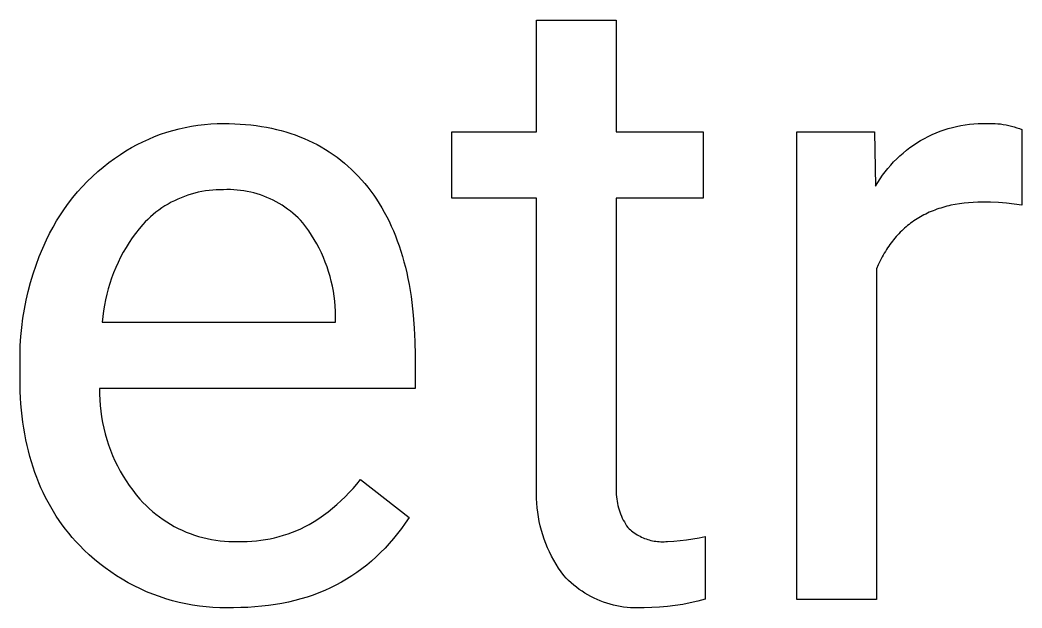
# Model space of a CAD drawing. Header units: millimetres. Extents: x 4001 to 9794, y -321 to 3726.
# Drawn here: x 9543.4 to 9609.6, y 190.9 to 229.7 of the extents above; entities that cross this region are included whole.
import ezdxf

# ---------------------------------------------------------------- set-up
doc = ezdxf.new("R2010")
doc.units = ezdxf.units.MM
doc.header["$MEASUREMENT"] = 0
doc.layers.add('Domyślny', color=7, linetype='Continuous', true_color=0x000000)

msp = doc.modelspace()

# ---------------------------------------------------------------- linework, layer by layer
at = {"layer": 'Domyślny'}
for p, q in [((9577.525, 222.312), (9577.525, 229.688)), ((9577.525, 229.688), (9582.784, 229.688)), ((9582.784, 229.688), (9582.784, 222.312)), ((9552.698, 222.146), (9553.099, 222.281)), ((9553.099, 222.281), (9553.505, 222.403)), ((9553.505, 222.403), (9553.915, 222.51)), ((9553.915, 222.51), (9554.328, 222.603)), ((9554.328, 222.603), (9554.744, 222.682)), ((9554.744, 222.682), (9555.163, 222.746)), ((9555.163, 222.746), (9555.584, 222.796)), ((9555.584, 222.796), (9556.006, 222.832)), ((9556.006, 222.832), (9556.429, 222.852)), ((9556.429, 222.852), (9556.853, 222.858)), ((9556.853, 222.858), (9557.225, 222.855)), ((9557.225, 222.855), (9557.592, 222.843)), ((9557.592, 222.843), (9557.954, 222.824)), ((9557.954, 222.824), (9558.311, 222.797)), ((9558.311, 222.797), (9558.662, 222.762)), ((9558.662, 222.762), (9559.008, 222.719)), ((9559.008, 222.719), (9559.349, 222.669)), ((9559.349, 222.669), (9559.684, 222.611)), ((9559.684, 222.611), (9560.015, 222.545)), ((9560.015, 222.545), (9560.34, 222.472)), ((9560.34, 222.472), (9560.66, 222.391)), ((9560.66, 222.391), (9560.975, 222.302)), ((9560.975, 222.302), (9561.284, 222.205)), ((9571.929, 217.941), (9571.929, 222.312)), ((9571.929, 222.312), (9577.525, 222.312)), ((9582.784, 222.312), (9588.52, 222.312)), ((9588.52, 222.312), (9588.52, 217.941)), ((9594.709, 191.443), (9594.709, 222.312)), ((9594.709, 222.312), (9599.823, 222.312)), ((9599.823, 222.312), (9599.908, 218.727)), ((9603.898, 222.243), (9604.163, 222.347)), ((9604.163, 222.347), (9604.432, 222.442)), ((9604.432, 222.442), (9604.704, 222.527)), ((9604.704, 222.527), (9604.979, 222.603)), ((9604.979, 222.603), (9605.256, 222.669)), ((9605.256, 222.669), (9605.535, 222.726)), ((9605.535, 222.726), (9605.816, 222.773)), ((9605.816, 222.773), (9606.099, 222.81)), ((9606.099, 222.81), (9606.383, 222.837)), ((9606.383, 222.837), (9606.667, 222.854)), ((9606.667, 222.854), (9606.952, 222.861)), ((9606.952, 222.861), (9607.237, 222.858)), ((9607.237, 222.858), (9607.421, 222.865)), ((9607.421, 222.865), (9607.604, 222.865)), ((9607.604, 222.865), (9607.788, 222.859)), ((9607.788, 222.859), (9607.971, 222.847)), ((9607.971, 222.847), (9608.153, 222.828)), ((9608.153, 222.828), (9608.335, 222.803)), ((9608.335, 222.803), (9608.516, 222.772)), ((9608.516, 222.772), (9608.695, 222.734)), ((9608.695, 222.734), (9608.874, 222.69)), ((9608.874, 222.69), (9609.05, 222.64)), ((9609.05, 222.64), (9609.225, 222.583)), ((9609.225, 222.583), (9609.397, 222.521)), ((9609.397, 222.521), (9609.568, 222.453)), ((9609.568, 222.453), (9609.568, 217.467)), ((9551.146, 221.468), (9551.525, 221.657)), ((9551.525, 221.657), (9551.91, 221.833)), ((9551.91, 221.833), (9552.301, 221.996)), ((9552.301, 221.996), (9552.698, 222.146)), ((9561.284, 222.205), (9561.589, 222.101)), ((9561.589, 222.101), (9561.888, 221.989)), ((9561.888, 221.989), (9562.182, 221.869)), ((9562.182, 221.869), (9562.47, 221.741)), ((9562.47, 221.741), (9562.754, 221.606)), ((9602.634, 221.587), (9602.877, 221.736)), ((9602.877, 221.736), (9603.126, 221.876)), ((9603.126, 221.876), (9603.379, 222.007)), ((9603.379, 222.007), (9603.636, 222.13)), ((9603.636, 222.13), (9603.898, 222.243)), ((9550.051, 220.822), (9550.409, 221.05)), ((9550.409, 221.05), (9550.774, 221.265)), ((9550.774, 221.265), (9551.146, 221.468)), ((9562.754, 221.606), (9563.032, 221.463)), ((9563.032, 221.463), (9563.305, 221.312)), ((9563.305, 221.312), (9563.573, 221.153)), ((9563.573, 221.153), (9563.835, 220.987)), ((9563.835, 220.987), (9564.092, 220.813)), ((9601.717, 220.911), (9601.937, 221.092)), ((9601.937, 221.092), (9602.164, 221.265)), ((9602.164, 221.265), (9602.396, 221.43)), ((9602.396, 221.43), (9602.634, 221.587)), ((9549.279, 220.278), (9549.661, 220.557)), ((9549.661, 220.557), (9550.051, 220.822)), ((9564.092, 220.813), (9564.344, 220.632)), ((9564.344, 220.632), (9564.591, 220.442)), ((9564.591, 220.442), (9564.833, 220.245)), ((9600.903, 220.114), (9601.096, 220.324)), ((9601.096, 220.324), (9601.296, 220.527)), ((9601.296, 220.527), (9601.503, 220.723)), ((9601.503, 220.723), (9601.717, 220.911)), ((9548.197, 219.364), (9548.547, 219.681)), ((9548.547, 219.681), (9548.908, 219.986)), ((9548.908, 219.986), (9549.279, 220.278)), ((9564.833, 220.245), (9565.069, 220.04)), ((9565.069, 220.04), (9565.301, 219.827)), ((9565.301, 219.827), (9565.527, 219.607)), ((9600.369, 219.446), (9600.539, 219.675)), ((9600.539, 219.675), (9600.717, 219.898)), ((9600.717, 219.898), (9600.903, 220.114)), ((9547.53, 218.694), (9547.858, 219.035)), ((9547.858, 219.035), (9548.197, 219.364)), ((9565.527, 219.607), (9565.747, 219.379)), ((9565.747, 219.379), (9565.963, 219.143)), ((9565.963, 219.143), (9566.173, 218.9)), ((9599.908, 218.727), (9600.054, 218.972)), ((9600.054, 218.972), (9600.207, 219.212)), ((9600.207, 219.212), (9600.369, 219.446)), ((9546.912, 217.98), (9547.215, 218.343)), ((9547.215, 218.343), (9547.53, 218.694)), ((9555.187, 218.321), (9554.954, 218.265)), ((9555.422, 218.369), (9555.187, 218.321)), ((9555.658, 218.409), (9555.422, 218.369)), ((9555.896, 218.441), (9555.658, 218.409)), ((9556.135, 218.465), (9555.896, 218.441)), ((9556.374, 218.481), (9556.135, 218.465)), ((9556.613, 218.488), (9556.374, 218.481)), ((9556.853, 218.488), (9556.613, 218.488)), ((9557.078, 218.494), (9556.853, 218.488)), ((9557.304, 218.493), (9557.078, 218.494)), ((9557.529, 218.484), (9557.304, 218.493)), ((9557.753, 218.468), (9557.529, 218.484)), ((9557.977, 218.444), (9557.753, 218.468)), ((9558.2, 218.412), (9557.977, 218.444)), ((9558.422, 218.373), (9558.2, 218.412)), ((9558.643, 218.327), (9558.422, 218.373)), ((9558.861, 218.272), (9558.643, 218.327)), ((9566.173, 218.9), (9566.377, 218.649)), ((9566.377, 218.649), (9566.575, 218.391)), ((9566.575, 218.391), (9566.767, 218.127)), ((9546.621, 217.608), (9546.912, 217.98)), ((9553.395, 217.656), (9553.185, 217.539)), ((9553.608, 217.765), (9553.395, 217.656)), ((9553.825, 217.867), (9553.608, 217.765)), ((9554.045, 217.962), (9553.825, 217.867)), ((9554.268, 218.049), (9554.045, 217.962)), ((9554.494, 218.129), (9554.268, 218.049)), ((9554.723, 218.201), (9554.494, 218.129)), ((9554.954, 218.265), (9554.723, 218.201)), ((9559.078, 218.211), (9558.861, 218.272)), ((9559.293, 218.142), (9559.078, 218.211)), ((9559.505, 218.066), (9559.293, 218.142)), ((9559.714, 217.982), (9559.505, 218.066)), ((9559.92, 217.892), (9559.714, 217.982)), ((9560.124, 217.795), (9559.92, 217.892)), ((9560.323, 217.691), (9560.124, 217.795)), ((9560.519, 217.58), (9560.323, 217.691)), ((9566.767, 218.127), (9566.952, 217.856)), ((9566.952, 217.856), (9567.13, 217.579)), ((9577.525, 217.941), (9571.929, 217.941)), ((9577.525, 199.019), (9577.525, 217.941)), ((9588.52, 217.941), (9582.784, 217.941)), ((9582.784, 217.941), (9582.784, 198.947)), ((9606.348, 217.651), (9606.041, 217.629)), ((9606.661, 217.664), (9606.348, 217.651)), ((9606.981, 217.668), (9606.661, 217.664)), ((9607.501, 217.662), (9606.981, 217.668)), ((9608.019, 217.64), (9607.501, 217.662)), ((9546.08, 216.833), (9546.344, 217.225)), ((9546.344, 217.225), (9546.621, 217.608)), ((9552.391, 217.003), (9552.205, 216.852)), ((9552.583, 217.147), (9552.391, 217.003)), ((9552.779, 217.284), (9552.583, 217.147)), ((9552.98, 217.415), (9552.779, 217.284)), ((9553.185, 217.539), (9552.98, 217.415)), ((9560.712, 217.462), (9560.519, 217.58)), ((9560.9, 217.338), (9560.712, 217.462)), ((9561.083, 217.208), (9560.9, 217.338)), ((9561.263, 217.071), (9561.083, 217.208)), ((9561.437, 216.929), (9561.263, 217.071)), ((9567.13, 217.579), (9567.302, 217.295)), ((9567.302, 217.295), (9567.468, 217.004)), ((9567.468, 217.004), (9567.627, 216.707)), ((9603.449, 216.996), (9603.329, 216.941)), ((9603.571, 217.049), (9603.449, 216.996)), ((9603.695, 217.099), (9603.571, 217.049)), ((9603.82, 217.148), (9603.695, 217.099)), ((9603.946, 217.194), (9603.82, 217.148)), ((9604.075, 217.238), (9603.946, 217.194)), ((9604.205, 217.28), (9604.075, 217.238)), ((9604.336, 217.32), (9604.205, 217.28)), ((9604.469, 217.357), (9604.336, 217.32)), ((9604.604, 217.393), (9604.469, 217.357)), ((9604.741, 217.426), (9604.604, 217.393)), ((9604.879, 217.457), (9604.741, 217.426)), ((9605.159, 217.513), (9604.879, 217.457)), ((9605.447, 217.561), (9605.159, 217.513)), ((9605.741, 217.599), (9605.447, 217.561)), ((9606.041, 217.629), (9605.741, 217.599)), ((9608.537, 217.599), (9608.019, 217.64)), ((9609.054, 217.542), (9608.537, 217.599)), ((9609.568, 217.467), (9609.054, 217.542)), ((9545.593, 216.023), (9545.83, 216.432)), ((9545.83, 216.432), (9546.08, 216.833)), ((9551.678, 216.364), (9551.513, 216.189)), ((9551.848, 216.532), (9551.678, 216.364)), ((9552.024, 216.695), (9551.848, 216.532)), ((9552.205, 216.852), (9552.024, 216.695)), ((9561.607, 216.781), (9561.437, 216.929)), ((9561.771, 216.627), (9561.607, 216.781)), ((9561.93, 216.467), (9561.771, 216.627)), ((9562.084, 216.302), (9561.93, 216.467)), ((9567.627, 216.707), (9567.779, 216.403)), ((9567.779, 216.403), (9567.925, 216.092)), ((9602.321, 216.351), (9602.217, 216.274)), ((9602.426, 216.425), (9602.321, 216.351)), ((9602.533, 216.497), (9602.426, 216.425)), ((9602.642, 216.567), (9602.533, 216.497)), ((9602.753, 216.635), (9602.642, 216.567)), ((9602.865, 216.7), (9602.753, 216.635)), ((9602.978, 216.764), (9602.865, 216.7)), ((9603.094, 216.825), (9602.978, 216.764)), ((9603.211, 216.884), (9603.094, 216.825)), ((9603.329, 216.941), (9603.211, 216.884)), ((9545.371, 215.606), (9545.593, 216.023)), ((9551.274, 215.902), (9551.045, 215.608)), ((9551.513, 216.189), (9551.274, 215.902)), ((9562.287, 216.039), (9562.084, 216.302)), ((9562.481, 215.768), (9562.287, 216.039)), ((9562.666, 215.492), (9562.481, 215.768)), ((9567.925, 216.092), (9568.065, 215.775)), ((9568.065, 215.775), (9568.198, 215.45)), ((9601.534, 215.68), (9601.443, 215.586)), ((9601.627, 215.771), (9601.534, 215.68)), ((9601.721, 215.86), (9601.627, 215.771)), ((9601.817, 215.947), (9601.721, 215.86)), ((9601.914, 216.032), (9601.817, 215.947)), ((9602.014, 216.115), (9601.914, 216.032)), ((9602.114, 216.196), (9602.014, 216.115)), ((9602.217, 216.274), (9602.114, 216.196)), ((9544.917, 214.631), (9545.164, 215.182)), ((9545.164, 215.182), (9545.371, 215.606)), ((9550.616, 214.996), (9550.418, 214.68)), ((9550.825, 215.306), (9550.616, 214.996)), ((9551.045, 215.608), (9550.825, 215.306)), ((9562.841, 215.209), (9562.666, 215.492)), ((9563.007, 214.92), (9562.841, 215.209)), ((9568.198, 215.45), (9568.325, 215.12)), ((9568.325, 215.12), (9568.445, 214.782)), ((9601.013, 215.086), (9600.931, 214.979)), ((9601.095, 215.19), (9601.013, 215.086)), ((9601.18, 215.292), (9601.095, 215.19)), ((9601.266, 215.392), (9601.18, 215.292)), ((9601.354, 215.49), (9601.266, 215.392)), ((9601.443, 215.586), (9601.354, 215.49)), ((9544.688, 214.073), (9544.917, 214.631)), ((9550.23, 214.357), (9550.053, 214.029)), ((9550.418, 214.68), (9550.23, 214.357)), ((9563.163, 214.627), (9563.007, 214.92)), ((9563.309, 214.328), (9563.163, 214.627)), ((9568.445, 214.782), (9568.558, 214.438)), ((9568.558, 214.438), (9568.665, 214.087)), ((9600.549, 214.415), (9600.478, 214.296)), ((9600.622, 214.532), (9600.549, 214.415)), ((9600.697, 214.647), (9600.622, 214.532)), ((9600.774, 214.76), (9600.697, 214.647)), ((9600.852, 214.871), (9600.774, 214.76)), ((9600.931, 214.979), (9600.852, 214.871)), ((9544.477, 213.508), (9544.688, 214.073)), ((9549.887, 213.694), (9549.732, 213.354)), ((9550.053, 214.029), (9549.887, 213.694)), ((9563.445, 214.024), (9563.309, 214.328)), ((9563.571, 213.716), (9563.445, 214.024)), ((9563.686, 213.404), (9563.571, 213.716)), ((9568.665, 214.087), (9568.766, 213.73)), ((9568.766, 213.73), (9568.86, 213.366)), ((9600.208, 213.797), (9600.083, 213.534)), ((9600.34, 214.05), (9600.208, 213.797)), ((9600.408, 214.174), (9600.34, 214.05)), ((9600.478, 214.296), (9600.408, 214.174)), ((9544.285, 212.936), (9544.477, 213.508)), ((9549.732, 213.354), (9549.589, 213.009)), ((9563.791, 213.088), (9563.686, 213.404)), ((9563.885, 212.769), (9563.791, 213.088)), ((9568.86, 213.366), (9568.948, 212.995)), ((9600.083, 213.534), (9599.964, 213.263)), ((9599.964, 213.263), (9599.964, 191.443)), ((9543.957, 211.775), (9544.112, 212.358)), ((9544.112, 212.358), (9544.285, 212.936)), ((9549.458, 212.66), (9549.338, 212.306)), ((9549.589, 213.009), (9549.458, 212.66)), ((9563.968, 212.446), (9563.885, 212.769)), ((9564.04, 212.122), (9563.968, 212.446)), ((9568.948, 212.995), (9569.029, 212.618)), ((9569.029, 212.618), (9569.103, 212.234)), ((9543.822, 211.187), (9543.957, 211.775)), ((9549.231, 211.948), (9549.135, 211.587)), ((9549.338, 212.306), (9549.231, 211.948)), ((9564.101, 211.795), (9564.04, 212.122)), ((9564.152, 211.466), (9564.101, 211.795)), ((9569.103, 212.234), (9569.171, 211.843)), ((9569.171, 211.843), (9569.233, 211.446)), ((9543.705, 210.595), (9543.822, 211.187)), ((9549.052, 211.224), (9548.981, 210.857)), ((9549.135, 211.587), (9549.052, 211.224)), ((9564.191, 211.135), (9564.152, 211.466)), ((9564.219, 210.804), (9564.191, 211.135)), ((9569.233, 211.446), (9569.288, 211.042)), ((9569.288, 211.042), (9569.379, 210.213)), ((9543.608, 210), (9543.705, 210.595)), ((9548.922, 210.488), (9548.875, 210.118)), ((9548.981, 210.857), (9548.922, 210.488)), ((9564.236, 210.471), (9564.219, 210.804)), ((9564.242, 210.139), (9564.236, 210.471)), ((9543.531, 209.402), (9543.608, 210)), ((9548.875, 210.118), (9548.841, 209.746)), ((9548.841, 209.746), (9564.242, 209.746)), ((9564.242, 209.746), (9564.242, 210.139)), ((9569.379, 210.213), (9569.444, 209.359)), ((9543.473, 208.801), (9543.531, 209.402)), ((9569.444, 209.359), (9569.483, 208.477)), ((9543.434, 208.199), (9543.473, 208.801)), ((9569.483, 208.477), (9569.496, 207.569)), ((9543.415, 207.596), (9543.434, 208.199)), ((9543.416, 206.993), (9543.415, 207.596)), ((9569.496, 207.569), (9569.496, 205.375)), ((9543.416, 206.024), (9543.416, 206.993)), ((9543.42, 205.596), (9543.416, 206.024)), ((9543.431, 205.173), (9543.42, 205.596)), ((9543.451, 204.756), (9543.431, 205.173)), ((9569.496, 205.375), (9548.67, 205.375)), ((9548.67, 205.375), (9548.67, 204.996)), ((9543.477, 204.344), (9543.451, 204.756)), ((9548.67, 204.996), (9548.683, 204.617)), ((9548.683, 204.617), (9548.71, 204.239)), ((9543.512, 203.937), (9543.477, 204.344)), ((9543.554, 203.536), (9543.512, 203.937)), ((9548.71, 204.239), (9548.749, 203.862)), ((9548.749, 203.862), (9548.802, 203.486)), ((9543.604, 203.141), (9543.554, 203.536)), ((9543.661, 202.751), (9543.604, 203.141)), ((9548.802, 203.486), (9548.868, 203.113)), ((9548.868, 203.113), (9548.946, 202.742)), ((9543.726, 202.366), (9543.661, 202.751)), ((9548.946, 202.742), (9549.038, 202.374)), ((9543.799, 201.987), (9543.726, 202.366)), ((9543.879, 201.613), (9543.799, 201.987)), ((9549.038, 202.374), (9549.142, 202.009)), ((9549.142, 202.009), (9549.259, 201.649)), ((9543.967, 201.244), (9543.879, 201.613)), ((9544.063, 200.881), (9543.967, 201.244)), ((9549.259, 201.649), (9549.389, 201.292)), ((9549.389, 201.292), (9549.531, 200.94)), ((9544.167, 200.524), (9544.063, 200.881)), ((9544.278, 200.171), (9544.167, 200.524)), ((9549.531, 200.94), (9549.685, 200.594)), ((9549.685, 200.594), (9549.851, 200.253)), ((9544.396, 199.825), (9544.278, 200.171)), ((9544.523, 199.483), (9544.396, 199.825)), ((9549.851, 200.253), (9550.028, 199.918)), ((9550.028, 199.918), (9550.218, 199.59)), ((9544.657, 199.147), (9544.523, 199.483)), ((9544.798, 198.817), (9544.657, 199.147)), ((9550.218, 199.59), (9550.419, 199.268)), ((9550.419, 199.268), (9550.63, 198.953)), ((9565.654, 199.062), (9565.889, 199.357)), ((9565.889, 199.357), (9569.099, 196.851)), ((9544.948, 198.492), (9544.798, 198.817)), ((9545.105, 198.172), (9544.948, 198.492)), ((9550.63, 198.953), (9550.853, 198.647)), ((9550.853, 198.647), (9551.086, 198.348)), ((9564.893, 198.225), (9565.155, 198.496)), ((9565.155, 198.496), (9565.409, 198.775)), ((9565.409, 198.775), (9565.654, 199.062)), ((9577.506, 198.41), (9577.51, 198.715)), ((9577.51, 198.715), (9577.525, 199.019)), ((9582.775, 198.801), (9582.772, 198.655)), ((9582.772, 198.655), (9582.774, 198.509)), ((9582.774, 198.509), (9582.781, 198.363)), ((9582.784, 198.947), (9582.775, 198.801)), ((9545.269, 197.858), (9545.105, 198.172)), ((9545.441, 197.549), (9545.269, 197.858)), ((9551.086, 198.348), (9551.33, 198.057)), ((9551.33, 198.057), (9551.527, 197.844)), ((9551.527, 197.844), (9551.732, 197.637)), ((9564.342, 197.709), (9564.622, 197.963)), ((9564.622, 197.963), (9564.893, 198.225)), ((9577.512, 198.105), (9577.506, 198.41)), ((9577.529, 197.801), (9577.512, 198.105)), ((9577.555, 197.497), (9577.529, 197.801)), ((9582.781, 198.363), (9582.792, 198.217)), ((9582.792, 198.217), (9582.809, 198.072)), ((9582.809, 198.072), (9582.831, 197.928)), ((9582.831, 197.928), (9582.858, 197.784)), ((9545.621, 197.246), (9545.441, 197.549)), ((9545.809, 196.948), (9545.621, 197.246)), ((9551.732, 197.637), (9551.943, 197.438)), ((9551.943, 197.438), (9552.162, 197.246)), ((9552.162, 197.246), (9552.387, 197.063)), ((9563.457, 197.005), (9563.76, 197.23)), ((9563.76, 197.23), (9564.055, 197.465)), ((9564.055, 197.465), (9564.342, 197.709)), ((9577.592, 197.195), (9577.555, 197.497)), ((9577.639, 196.893), (9577.592, 197.195)), ((9582.858, 197.784), (9582.89, 197.642)), ((9582.89, 197.642), (9582.926, 197.5)), ((9582.926, 197.5), (9582.968, 197.36)), ((9582.968, 197.36), (9583.014, 197.222)), ((9583.014, 197.222), (9583.065, 197.085)), ((9546.004, 196.655), (9545.809, 196.948)), ((9546.207, 196.368), (9546.004, 196.655)), ((9552.387, 197.063), (9552.618, 196.887)), ((9552.618, 196.887), (9552.855, 196.719)), ((9552.855, 196.719), (9553.098, 196.559)), ((9553.098, 196.559), (9553.346, 196.408)), ((9562.509, 196.388), (9562.831, 196.583)), ((9562.831, 196.583), (9563.148, 196.789)), ((9563.148, 196.789), (9563.457, 197.005)), ((9568.854, 196.485), (9568.601, 196.13)), ((9569.099, 196.851), (9568.854, 196.485)), ((9577.696, 196.594), (9577.639, 196.893)), ((9577.763, 196.297), (9577.696, 196.594)), ((9583.065, 197.085), (9583.121, 196.95)), ((9583.121, 196.95), (9583.181, 196.817)), ((9583.181, 196.817), (9583.246, 196.686)), ((9583.246, 196.686), (9583.316, 196.558)), ((9583.316, 196.558), (9583.389, 196.431)), ((9546.418, 196.086), (9546.207, 196.368)), ((9546.636, 195.81), (9546.418, 196.086)), ((9553.346, 196.408), (9553.599, 196.266)), ((9553.599, 196.266), (9553.858, 196.132)), ((9553.858, 196.132), (9554.12, 196.008)), ((9554.12, 196.008), (9554.387, 195.893)), ((9554.387, 195.893), (9554.658, 195.787)), ((9561.108, 195.77), (9561.396, 195.875)), ((9561.396, 195.875), (9561.68, 195.99)), ((9561.68, 195.99), (9561.961, 196.113)), ((9561.961, 196.113), (9562.237, 196.246)), ((9562.237, 196.246), (9562.509, 196.388)), ((9568.601, 196.13), (9568.341, 195.787)), ((9577.84, 196.002), (9577.763, 196.297)), ((9577.927, 195.71), (9577.84, 196.002)), ((9583.389, 196.431), (9583.467, 196.308)), ((9583.467, 196.308), (9583.55, 196.187)), ((9583.55, 196.187), (9583.629, 196.111)), ((9583.629, 196.111), (9583.711, 196.038)), ((9583.711, 196.038), (9583.796, 195.967)), ((9583.796, 195.967), (9583.883, 195.899)), ((9583.883, 195.899), (9583.972, 195.835)), ((9583.972, 195.835), (9584.063, 195.773)), ((9546.862, 195.539), (9546.636, 195.81)), ((9547.095, 195.274), (9546.862, 195.539)), ((9547.337, 195.014), (9547.095, 195.274)), ((9554.658, 195.787), (9554.932, 195.691)), ((9554.932, 195.691), (9555.209, 195.604)), ((9555.209, 195.604), (9555.489, 195.527)), ((9555.489, 195.527), (9555.772, 195.46)), ((9555.772, 195.46), (9556.057, 195.402)), ((9556.057, 195.402), (9556.344, 195.355)), ((9556.344, 195.355), (9556.632, 195.317)), ((9556.632, 195.317), (9556.921, 195.29)), ((9556.921, 195.29), (9557.211, 195.272)), ((9557.211, 195.272), (9557.501, 195.265)), ((9557.501, 195.265), (9557.792, 195.268)), ((9557.792, 195.268), (9558.099, 195.263)), ((9558.099, 195.263), (9558.405, 195.269)), ((9558.405, 195.269), (9558.711, 195.284)), ((9558.711, 195.284), (9559.017, 195.31)), ((9559.017, 195.31), (9559.321, 195.346)), ((9559.321, 195.346), (9559.624, 195.392)), ((9559.624, 195.392), (9559.926, 195.448)), ((9559.926, 195.448), (9560.225, 195.514)), ((9560.225, 195.514), (9560.522, 195.59)), ((9560.522, 195.59), (9560.816, 195.675)), ((9560.816, 195.675), (9561.108, 195.77)), ((9568.073, 195.456), (9567.798, 195.136)), ((9568.341, 195.787), (9568.073, 195.456)), ((9578.024, 195.421), (9577.927, 195.71)), ((9578.131, 195.135), (9578.024, 195.421)), ((9584.063, 195.773), (9584.157, 195.715)), ((9584.157, 195.715), (9584.252, 195.659)), ((9584.252, 195.659), (9584.349, 195.608)), ((9584.349, 195.608), (9584.448, 195.559)), ((9584.448, 195.559), (9584.548, 195.514)), ((9584.548, 195.514), (9584.65, 195.472)), ((9584.65, 195.472), (9584.753, 195.433)), ((9584.753, 195.433), (9584.858, 195.399)), ((9584.858, 195.399), (9584.964, 195.367)), ((9584.964, 195.367), (9585.07, 195.34)), ((9585.07, 195.34), (9585.178, 195.316)), ((9585.178, 195.316), (9585.286, 195.296)), ((9585.286, 195.296), (9585.395, 195.279)), ((9585.395, 195.279), (9585.504, 195.266)), ((9585.504, 195.266), (9585.614, 195.257)), ((9585.614, 195.257), (9585.724, 195.252)), ((9585.724, 195.252), (9585.834, 195.25)), ((9585.834, 195.25), (9585.944, 195.252)), ((9585.944, 195.252), (9586.054, 195.258)), ((9586.054, 195.258), (9586.164, 195.268)), ((9586.164, 195.268), (9586.584, 195.289)), ((9586.584, 195.289), (9587.003, 195.325)), ((9587.003, 195.325), (9587.421, 195.375)), ((9587.421, 195.375), (9587.837, 195.438)), ((9587.837, 195.438), (9588.25, 195.514)), ((9588.25, 195.514), (9588.661, 195.605)), ((9588.661, 195.605), (9588.661, 191.452)), ((9547.655, 194.693), (9547.337, 195.014)), ((9547.984, 194.383), (9547.655, 194.693)), ((9567.224, 194.531), (9566.926, 194.246)), ((9567.515, 194.828), (9567.224, 194.531)), ((9567.798, 195.136), (9567.515, 194.828)), ((9578.247, 194.853), (9578.131, 195.135)), ((9578.373, 194.575), (9578.247, 194.853)), ((9578.507, 194.302), (9578.373, 194.575)), ((9548.324, 194.084), (9547.984, 194.383)), ((9548.673, 193.797), (9548.324, 194.084)), ((9566.621, 193.973), (9566.307, 193.711)), ((9566.926, 194.246), (9566.621, 193.973)), ((9578.651, 194.033), (9578.507, 194.302)), ((9578.804, 193.77), (9578.651, 194.033)), ((9549.032, 193.521), (9548.673, 193.797)), ((9549.4, 193.258), (9549.032, 193.521)), ((9549.777, 193.008), (9549.4, 193.258)), ((9565.659, 193.223), (9565.323, 192.996)), ((9565.987, 193.461), (9565.659, 193.223)), ((9566.307, 193.711), (9565.987, 193.461)), ((9578.966, 193.511), (9578.804, 193.77)), ((9579.137, 193.259), (9578.966, 193.511)), ((9579.315, 193.012), (9579.137, 193.259)), ((9550.162, 192.77), (9549.777, 193.008)), ((9550.554, 192.546), (9550.162, 192.77)), ((9550.954, 192.335), (9550.554, 192.546)), ((9564.629, 192.577), (9564.27, 192.385)), ((9564.98, 192.781), (9564.629, 192.577)), ((9565.323, 192.996), (9564.98, 192.781)), ((9579.472, 192.847), (9579.315, 193.012)), ((9579.634, 192.687), (9579.472, 192.847)), ((9579.802, 192.533), (9579.634, 192.687)), ((9579.975, 192.385), (9579.802, 192.533)), ((9551.361, 192.137), (9550.954, 192.335)), ((9551.774, 191.954), (9551.361, 192.137)), ((9552.194, 191.784), (9551.774, 191.954)), ((9563.15, 191.879), (9562.761, 191.734)), ((9563.531, 192.036), (9563.15, 191.879)), ((9563.905, 192.205), (9563.531, 192.036)), ((9564.27, 192.385), (9563.905, 192.205)), ((9580.153, 192.243), (9579.975, 192.385)), ((9580.335, 192.108), (9580.153, 192.243)), ((9580.522, 191.979), (9580.335, 192.108)), ((9580.714, 191.856), (9580.522, 191.979)), ((9580.91, 191.74), (9580.714, 191.856)), ((9552.618, 191.629), (9552.194, 191.784)), ((9553.048, 191.488), (9552.618, 191.629)), ((9553.482, 191.361), (9553.048, 191.488)), ((9553.92, 191.249), (9553.482, 191.361)), ((9554.362, 191.153), (9553.92, 191.249)), ((9560.706, 191.182), (9560.272, 191.106)), ((9561.132, 191.269), (9560.706, 191.182)), ((9561.551, 191.368), (9561.132, 191.269)), ((9561.962, 191.478), (9561.551, 191.368)), ((9562.365, 191.6), (9561.962, 191.478)), ((9562.761, 191.734), (9562.365, 191.6)), ((9581.109, 191.631), (9580.91, 191.74)), ((9581.313, 191.529), (9581.109, 191.631)), ((9581.519, 191.434), (9581.313, 191.529)), ((9581.729, 191.346), (9581.519, 191.434)), ((9581.942, 191.266), (9581.729, 191.346)), ((9582.158, 191.193), (9581.942, 191.266)), ((9582.375, 191.127), (9582.158, 191.193)), ((9587.669, 191.214), (9587.167, 191.119)), ((9588.167, 191.325), (9587.669, 191.214)), ((9588.661, 191.452), (9588.167, 191.325)), ((9599.964, 191.443), (9594.709, 191.443)), ((9554.807, 191.071), (9554.362, 191.153)), ((9555.254, 191.004), (9554.807, 191.071)), ((9555.703, 190.952), (9555.254, 191.004)), ((9556.154, 190.915), (9555.703, 190.952)), ((9556.606, 190.894), (9556.154, 190.915)), ((9557.058, 190.888), (9556.606, 190.894)), ((9557.51, 190.897), (9557.058, 190.888)), ((9557.989, 190.903), (9557.51, 190.897)), ((9558.461, 190.92), (9557.989, 190.903)), ((9558.925, 190.949), (9558.461, 190.92)), ((9559.381, 190.99), (9558.925, 190.949)), ((9559.83, 191.042), (9559.381, 190.99)), ((9560.272, 191.106), (9559.83, 191.042)), ((9582.595, 191.069), (9582.375, 191.127)), ((9582.817, 191.019), (9582.595, 191.069)), ((9583.041, 190.976), (9582.817, 191.019)), ((9583.266, 190.941), (9583.041, 190.976)), ((9583.491, 190.914), (9583.266, 190.941)), ((9583.718, 190.895), (9583.491, 190.914)), ((9583.945, 190.884), (9583.718, 190.895)), ((9584.173, 190.88), (9583.945, 190.884)), ((9584.4, 190.884), (9584.173, 190.88)), ((9584.627, 190.897), (9584.4, 190.884)), ((9585.138, 190.908), (9584.627, 190.897)), ((9585.647, 190.936), (9585.138, 190.908)), ((9586.156, 190.98), (9585.647, 190.936)), ((9586.663, 191.042), (9586.156, 190.98)), ((9587.167, 191.119), (9586.663, 191.042))]:
    msp.add_line(p, q, dxfattribs=at)

doc.saveas('drawing.dxf')
